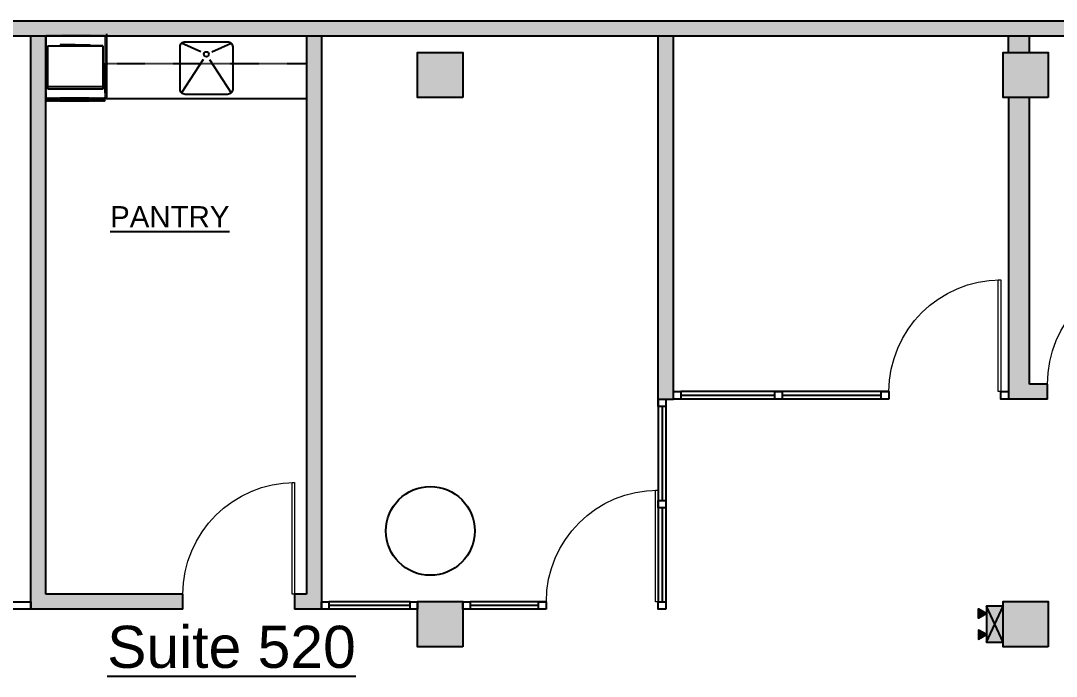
# Model space of a CAD drawing. Header units: inches. Extents: x 0 to 8116, y 4 to 1630.
# Drawn here: x 2857.2 to 3270.2, y 836.3 to 1097.8 of the extents above; entities that cross this region are included whole.
import ezdxf

# ---------------------------------------------------------------- set-up
doc = ezdxf.new("R2010")
doc.units = ezdxf.units.IN
doc.header["$MEASUREMENT"] = 0
doc.linetypes.add('HIDDEN', pattern=[0.375, 0.25, -0.125])
doc.layers.add('0-BACKGROUND', color=7, linetype='Continuous')
doc.layers.add('CM4800', color=7, linetype='Continuous')
doc.layers.add('ADOOR', color=2, linetype='Continuous', lineweight=9)
doc.styles.add('ARCH-STYLE', font='arial.ttf')

# ---------------------------------------------------------------- blocks, each defined once
blk = doc.blocks.new('45DR')
at = {"layer": 'ADOOR'}
blk.add_lwpolyline([(0, 1), (0, 0), (0.0234, 0), (0.0234, 1)], close=True, dxfattribs=at)
blk.add_arc((0, 0), 1, 0, 90, dxfattribs=at)
blk = doc.blocks.new('CM4830NA36SQ')
blk.add_circle((0.45, 0.45), 0.45)
blk = doc.blocks.new('520block')
at = {"layer": '0-BACKGROUND'}
for points in [[(219.99, 942.69), (220, 936.69), (1186, 936.69), (1186, 933), (1192, 933), (1192, 942.69)], [(933.86, 706.21), (930.65, 708.06), (930.65, 704.35)], [(933.86, 694.8), (933.86, 709.19), (937.18, 702)], [(940.5, 694.8), (940.5, 709.19), (937.18, 702)], [(933.86, 697.79), (930.65, 699.64), (930.65, 695.94)], [(933.86, 694.8), (940.5, 694.8), (937.18, 702)]]:
    blk.add_hatch(color=256, dxfattribs=at).paths.add_polyline_path(points)
h = blk.add_hatch(color=256, dxfattribs=at)
h.paths.add_polyline_path([(558.76, 936.69), (552.76, 936.69), (552.76, 707.9), (613.43, 707.9), (613.43, 713.9), (558.76, 713.9)])
h.paths.add_polyline_path([(668.66, 707.9), (668.66, 936.69), (662.66, 936.69), (662.66, 713.9), (657.98, 713.9), (657.98, 707.9)])
h = blk.add_hatch(color=256, dxfattribs=at)
h.paths.add_polyline_path([(803.02, 791.74), (809.02, 791.74), (809.02, 936.69), (803.02, 936.69)])
h.paths.add_polyline_path([(950.99, 912), (942.67, 912), (942.67, 791.74), (958.23, 791.74), (958.23, 797.74), (950.99, 797.74)])
h.paths.add_polyline_path([(942.67, 936.69), (942.67, 930), (950.99, 930), (950.99, 936.69)])
h = blk.add_hatch(color=256, dxfattribs=at)
h.paths.add_polyline_path([(940.5, 711), (940.5, 693), (958.5, 693), (958.5, 711)])
h.paths.add_polyline_path([(958.5, 930), (940.5, 930), (940.5, 912), (958.5, 912)])
h.paths.add_polyline_path([(1174, 909), (1192, 909), (1192, 933), (1174, 933)])
h.paths.add_polyline_path([(1192, 714), (1174, 714), (1174, 690), (1192, 690)])
h.paths.add_polyline_path([(725, 711), (707, 711), (707, 693), (725, 693)])
h.paths.add_polyline_path([(725, 930), (707, 930), (707, 912), (725, 912)])
h.paths.add_polyline_path([(491.5, 930), (473.5, 930), (473.5, 912), (491.5, 912)])
h.paths.add_polyline_path([(491.5, 693), (491.5, 711), (473.5, 711), (473.5, 693)])
h = blk.add_hatch(color=256, dxfattribs=at)
h.paths.add_polyline_path([(937.18, 702), (940.5, 709.19), (933.86, 709.19)])
h.paths.add_polyline_path([(933.86, 694.8), (940.5, 694.8), (937.18, 702)])
for p, q in [((219.99, 942.69), (1192, 942.69)), ((219.98, 936.69), (1186, 936.69)), ((552.76, 707.9), (552.76, 936.69)), ((558.76, 713.9), (558.76, 936.69)), ((583.07, 911.53), (583.07, 937.51)), ((620.52, 930.31), (612.84, 933.72)), ((625, 930.31), (632.67, 933.72)), ((662.66, 936.69), (662.66, 713.9)), ((668.66, 936.69), (668.66, 707.9)), ((803.02, 791.74), (803.02, 936.69)), ((809.02, 791.74), (809.02, 936.69)), ((942.67, 930), (942.67, 936.69)), ((950.99, 930), (950.99, 936.69)), ((559.54, 932.62), (559.54, 932.62)), ((559.54, 932.62), (581.41, 932.62)), ((559.54, 915.37), (559.54, 932.62)), ((564.41, 933.12), (564.41, 933.12)), ((564.41, 933.12), (564.41, 932.62)), ((570.41, 933.12), (564.41, 933.12)), ((570.41, 933.12), (570.41, 933.12)), ((570.41, 933.12), (576.41, 933.12)), ((581.41, 932.62), (570.41, 932.62)), ((570.41, 932.62), (570.41, 932.62)), ((576.41, 933.12), (576.41, 933.12)), ((576.41, 933.12), (576.41, 932.62)), ((581.41, 932.62), (581.41, 915.37)), ((621.43, 927.26), (612.84, 913.9)), ((624.08, 927.26), (632.67, 913.9)), ((581.41, 916.37), (559.54, 916.37)), ((581.41, 915.37), (559.54, 915.37)), ((583.07, 911.53), (558.45, 911.53)), ((582.39, 910.69), (558.76, 910.69)), ((662.66, 911.51), (575.8, 911.53)), ((942.67, 912), (942.67, 791.74)), ((950.99, 797.74), (950.99, 912)), ((958.23, 797.74), (950.99, 797.74)), ((958.23, 791.74), (958.23, 797.74)), ((894.93, 794.74), (812.02, 794.74)), ((849.47, 793.24), (812.02, 793.24)), ((891.93, 793.24), (852.47, 793.24)), ((803.02, 791.74), (803.02, 710.9)), ((803.02, 791.74), (809.02, 791.74)), ((806.02, 791.74), (806.02, 710.9)), ((894.93, 791.74), (809.02, 791.74)), ((958.23, 791.74), (942.67, 791.74)), ((804.52, 788.74), (804.52, 751.35)), ((804.52, 748.35), (804.52, 710.9)), ((613.43, 713.9), (558.76, 713.9)), ((613.43, 707.9), (613.43, 713.9)), ((657.98, 713.9), (657.98, 707.9)), ((662.66, 713.9), (657.98, 713.9)), ((704, 710.9), (671.66, 710.9)), ((758.28, 710.9), (728, 710.9)), ((613.43, 707.9), (552.76, 707.9)), ((668.66, 707.9), (657.98, 707.9)), ((704, 709.4), (671.66, 709.4)), ((704, 707.9), (671.66, 707.9)), ((755.28, 709.4), (728, 709.4)), ((758.28, 707.9), (728, 707.9)), ((940.5, 694.8), (933.86, 709.19)), ((933.86, 694.8), (940.5, 709.19))]:
    blk.add_line(p, q, dxfattribs=at)
at = {"layer": '0-BACKGROUND', "linetype": 'HIDDEN', "ltscale": 0.25}
for p, q in [((662.66, 925.51), (583.07, 925.51)), ((558.76, 911.88), (582.39, 911.88))]:
    blk.add_line(p, q, dxfattribs=at)
blk.add_lwpolyline([(558.76, 910.69), (582.39, 910.69), (582.39, 936.69), (558.76, 936.69)], close=True, dxfattribs=at)
at = {"layer": '0-BACKGROUND'}
blk.add_lwpolyline([(631.26, 913.31), (614.26, 913.31, -0.414214), (612.26, 915.31), (612.26, 932.31, -0.414214), (614.26, 934.31), (631.26, 934.31, -0.414214), (633.26, 932.31), (633.26, 915.31, -0.414214)], format="xyb", close=True, dxfattribs=at)
for points in [[(725, 912), (707, 912), (707, 930), (725, 930)], [(958.5, 912), (940.5, 912), (940.5, 930), (958.5, 930)], [(812.02, 791.74), (809.02, 791.74), (809.02, 794.74), (812.02, 794.74)], [(852.47, 791.74), (849.47, 791.74), (849.47, 794.74), (852.47, 794.74)], [(894.93, 791.74), (891.93, 791.74), (891.93, 794.74), (894.93, 794.74)], [(942.67, 791.74), (939.67, 791.74), (939.67, 794.74), (942.67, 794.74)], [(806.02, 791.74), (806.02, 788.74), (803.02, 788.74), (803.02, 791.74)], [(806.02, 751.35), (806.02, 748.35), (803.02, 748.35), (803.02, 751.35)], [(552.76, 707.9), (542.49, 707.9), (542.49, 710.9), (552.76, 710.9)], [(671.66, 707.9), (668.66, 707.9), (668.66, 710.9), (671.66, 710.9)], [(707, 707.9), (704, 707.9), (704, 710.9), (707, 710.9)], [(725, 693), (707, 693), (707, 711), (725, 711)], [(728, 707.9), (725, 707.9), (725, 710.9), (728, 710.9)], [(758.28, 707.9), (755.28, 707.9), (755.28, 710.9), (758.28, 710.9)], [(806.02, 707.9), (803.02, 707.9), (803.02, 710.9), (806.02, 710.9)], [(958.5, 693), (940.5, 693), (940.5, 711), (958.5, 711)], [(933.86, 706.21), (930.65, 704.35), (930.65, 708.06)], [(940.5, 694.8), (940.5, 709.19), (933.86, 709.19), (933.86, 694.8)], [(933.86, 697.79), (930.65, 699.64), (930.65, 695.94)]]:
    blk.add_lwpolyline(points, close=True, dxfattribs=at)
blk.add_circle((622.76, 929.32), 0.988, dxfattribs=at)
at = {"layer": '0-BACKGROUND', "xscale": -44.54584335435582, "yscale": 44.54584335435582, "zscale": 44.54584335435582}
for p in [(939.56, 794.74), (1002.78, 797.74), (657.98, 713.9), (802.91, 710.9)]:
    blk.add_blockref('45DR', p, dxfattribs=at)
at = {"layer": 'CM4800', "xscale": 39.37007874015748, "yscale": 39.37007874015748, "zscale": 39.37007874015748, "rotation": 180}
blk.add_blockref('CM4830NA36SQ', (729.8, 756.89), dxfattribs=at)
at = {"layer": '0-BACKGROUND', "attachment_point": 1, "style": 'ARCH-STYLE'}
for s, insert, char_height, width in [('{\\LPANTRY}', (584.38, 868.72), 8.4, 54), ('{\\LSuite 520}', (583.21, 701.34), 16.8, 268)]:
    blk.add_mtext(s, dxfattribs=dict(at, insert=insert, char_height=char_height, width=width))

msp = doc.modelspace()

# ---------------------------------------------------------------- block references
msp.add_blockref('520block', (2308.463, 155.154))

doc.saveas('drawing.dxf')
